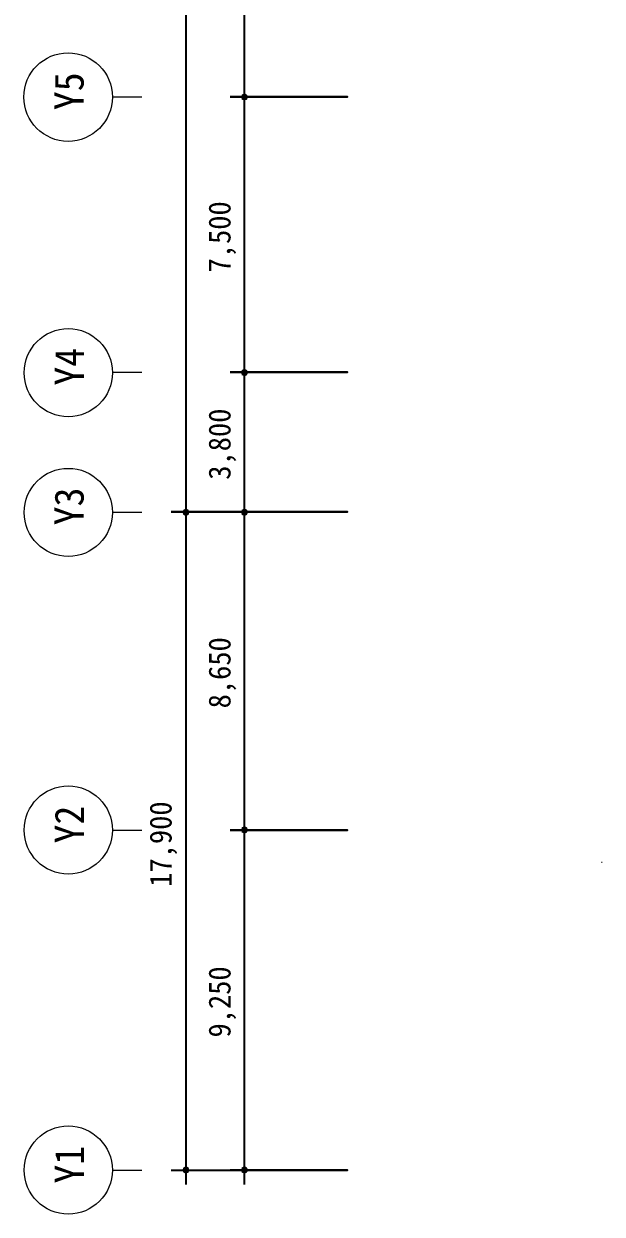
# Model space of a CAD drawing. Header units: millimetres. Extents: x -4033 to 126988, y -1911 to 106718.
# Drawn here: x -4033 to 11703, y 19519 to 51919 of the extents above; entities that cross this region are included whole.
import ezdxf

# ---------------------------------------------------------------- set-up
doc = ezdxf.new("R2010")
doc.units = ezdxf.units.MM
for name, color, linetype in [('PDF_문자', 7, 'Continuous'), ('PDF_솔리드 채우기', 7, 'Continuous'), ('PDF_형상', 7, 'Continuous')]:
    doc.layers.add(name, color=color, linetype=linetype)
doc.styles.add('PDF 돋움체', font='DotumChe.ttf')

msp = doc.modelspace()

# ---------------------------------------------------------------- linework, layer by layer
at = {"layer": 'PDF_솔리드 채우기', "transparency": 33554559}
for points in [[(1897, 49993), (1881, 49930), (1975, 49930)], [(1897, 49993), (1881, 49930), (1975, 49930)], [(1881, 49930), (1897, 49852), (1975, 49930)], [(1881, 49930), (1897, 49852), (1975, 49930)], [(1975, 50025), (1897, 49993), (1975, 49930)], [(1975, 50025), (1897, 49993), (1975, 49930)], [(1897, 49852), (1975, 49836), (1975, 49930)], [(1897, 49852), (1975, 49836), (1975, 49930)], [(2038, 49993), (1975, 50025), (1975, 49930)], [(2038, 49993), (1975, 50025), (1975, 49930)], [(2070, 49930), (2038, 49993), (1975, 49930)], [(2070, 49930), (2038, 49993), (1975, 49930)], [(1975, 49836), (2038, 49852), (1975, 49930)], [(2038, 49852), (2070, 49930), (1975, 49930)], [(1975, 49836), (2038, 49852), (1975, 49930)], [(2038, 49852), (2070, 49930), (1975, 49930)], [(1897, 42497), (1881, 42434), (1975, 42434)], [(1897, 42497), (1881, 42434), (1975, 42434)], [(1975, 42528), (1897, 42497), (1975, 42434)], [(1975, 42528), (1897, 42497), (1975, 42434)], [(2038, 42497), (1975, 42528), (1975, 42434)], [(2038, 42497), (1975, 42528), (1975, 42434)], [(2070, 42434), (2038, 42497), (1975, 42434)], [(2070, 42434), (2038, 42497), (1975, 42434)], [(1881, 42434), (1897, 42355), (1975, 42434)], [(1881, 42434), (1897, 42355), (1975, 42434)], [(1897, 42355), (1975, 42324), (1975, 42434)], [(1897, 42355), (1975, 42324), (1975, 42434)], [(1975, 42324), (2038, 42355), (1975, 42434)], [(2038, 42355), (2070, 42434), (1975, 42434)], [(1975, 42324), (2038, 42355), (1975, 42434)], [(2038, 42355), (2070, 42434), (1975, 42434)], [(310, 38694), (278, 38631), (372, 38631)], [(310, 38694), (278, 38631), (372, 38631)], [(278, 38631), (310, 38552), (372, 38631)], [(278, 38631), (310, 38552), (372, 38631)], [(372, 38725), (310, 38694), (372, 38631)], [(372, 38725), (310, 38694), (372, 38631)], [(310, 38552), (372, 38521), (372, 38631)], [(310, 38552), (372, 38521), (372, 38631)], [(451, 38694), (372, 38725), (372, 38631)], [(451, 38694), (372, 38725), (372, 38631)], [(467, 38631), (451, 38694), (372, 38631)], [(467, 38631), (451, 38694), (372, 38631)], [(372, 38521), (451, 38552), (372, 38631)], [(451, 38552), (467, 38631), (372, 38631)], [(372, 38521), (451, 38552), (372, 38631)], [(451, 38552), (467, 38631), (372, 38631)], [(1897, 38694), (1881, 38631), (1975, 38631)], [(1897, 38694), (1881, 38631), (1975, 38631)], [(1881, 38631), (1897, 38552), (1975, 38631)], [(1881, 38631), (1897, 38552), (1975, 38631)], [(1975, 38725), (1897, 38694), (1975, 38631)], [(1975, 38725), (1897, 38694), (1975, 38631)], [(1897, 38552), (1975, 38521), (1975, 38631)], [(1897, 38552), (1975, 38521), (1975, 38631)], [(2038, 38694), (1975, 38725), (1975, 38631)], [(2038, 38694), (1975, 38725), (1975, 38631)], [(2070, 38631), (2038, 38694), (1975, 38631)], [(2070, 38631), (2038, 38694), (1975, 38631)], [(1975, 38521), (2038, 38552), (1975, 38631)], [(2038, 38552), (2070, 38631), (1975, 38631)], [(1975, 38521), (2038, 38552), (1975, 38631)], [(2038, 38552), (2070, 38631), (1975, 38631)], [(1897, 30050), (1881, 29971), (1975, 29971)], [(1897, 30050), (1881, 29971), (1975, 29971)], [(1881, 29971), (1897, 29908), (1975, 29971)], [(1881, 29971), (1897, 29908), (1975, 29971)], [(1975, 30081), (1897, 30050), (1975, 29971)], [(1975, 30081), (1897, 30050), (1975, 29971)], [(1897, 29908), (1975, 29877), (1975, 29971)], [(1897, 29908), (1975, 29877), (1975, 29971)], [(2038, 30050), (1975, 30081), (1975, 29971)], [(2038, 30050), (1975, 30081), (1975, 29971)], [(2070, 29971), (2038, 30050), (1975, 29971)], [(2070, 29971), (2038, 30050), (1975, 29971)], [(1975, 29877), (2038, 29908), (1975, 29971)], [(2038, 29908), (2070, 29971), (1975, 29971)], [(1975, 29877), (2038, 29908), (1975, 29971)], [(2038, 29908), (2070, 29971), (1975, 29971)], [(310, 20793), (278, 20715), (372, 20715)], [(372, 20825), (310, 20793), (372, 20715)], [(451, 20793), (372, 20825), (372, 20715)], [(467, 20715), (451, 20793), (372, 20715)], [(1897, 20793), (1881, 20715), (1975, 20715)], [(1975, 20825), (1897, 20793), (1975, 20715)], [(2038, 20793), (1975, 20825), (1975, 20715)], [(2070, 20715), (2038, 20793), (1975, 20715)], [(278, 20715), (310, 20652), (372, 20715)], [(310, 20652), (372, 20621), (372, 20715)], [(372, 20621), (451, 20652), (372, 20715)], [(451, 20652), (467, 20715), (372, 20715)], [(1881, 20715), (1897, 20652), (1975, 20715)], [(1897, 20652), (1975, 20621), (1975, 20715)], [(1975, 20621), (2038, 20652), (1975, 20715)], [(2038, 20652), (2070, 20715), (1975, 20715)]]:
    msp.add_solid(points, dxfattribs=at)
at = {"layer": 'PDF_형상', "lineweight": 25}
for points in [[(372, 87837), (372, 38225)], [(1975, 49524), (1975, 57837)], [(1975, 42028), (1975, 50325)], [(1975, 38225), (1975, 42829)], [(372, 39026), (372, 20325)], [(1975, 29582), (1975, 39026)], [(1975, 20325), (1975, 30383)], [(-21, 20718), (4772, 20718), (1582, 20718)]]:
    msp.add_lwpolyline(points, dxfattribs=at)
at = {"layer": 'PDF_형상', "lineweight": 5}
for points in [[(-1623, 49930), (-822, 49930)], [(-1623, 42434), (-822, 42434)], [(-1623, 38631), (-822, 38631)], [(-1623, 29971), (-822, 29971)], [(11703, 29091), (11688, 29091)], [(-1623, 20715), (-822, 20715)]]:
    msp.add_lwpolyline(points, dxfattribs=at)
at = {"layer": 'PDF_형상', "lineweight": 25}
for points in [[(1582, 49933), (4772, 49933)], [(1582, 42437), (4772, 42437)], [(-21, 38634), (4772, 38634), (1582, 38634), (4772, 38634)], [(1582, 29975), (4772, 29975)]]:
    msp.add_lwpolyline(points, close=True, dxfattribs=at)
at = {"layer": 'PDF_형상', "lineweight": 5}
for centre, radius in [((-2828, 49925), 1205), ((-2824, 42423), 1200), ((-2824, 38620), 1200), ((-2824, 29976), 1200), ((-2824, 20720), 1200)]:
    msp.add_circle(centre, radius, dxfattribs=at)

# ---------------------------------------------------------------- texts
at = {"layer": 'PDF_문자', "attachment_point": 4, "rotation": 90, "style": 'PDF 돋움체'}
for s, insert, char_height in [('Y5', (-2796, 49568), 795.3), ('7,500', (1369, 45152), 599.3), ('Y4', (-2796, 42072), 795.3), ('3,800', (1369, 39510), 599.3), ('Y3', (-2796, 38269), 795.3), ('8,650', (1369, 33287), 599.3), ('Y2', (-2796, 29610), 795.3), ('17,900', (-234, 28431), 599.3), ('9,250', (1369, 24329), 599.3), ('Y1', (-2796, 20353), 795.3)]:
    msp.add_mtext(s, dxfattribs=dict(at, insert=insert, char_height=char_height))

doc.saveas('drawing.dxf')
